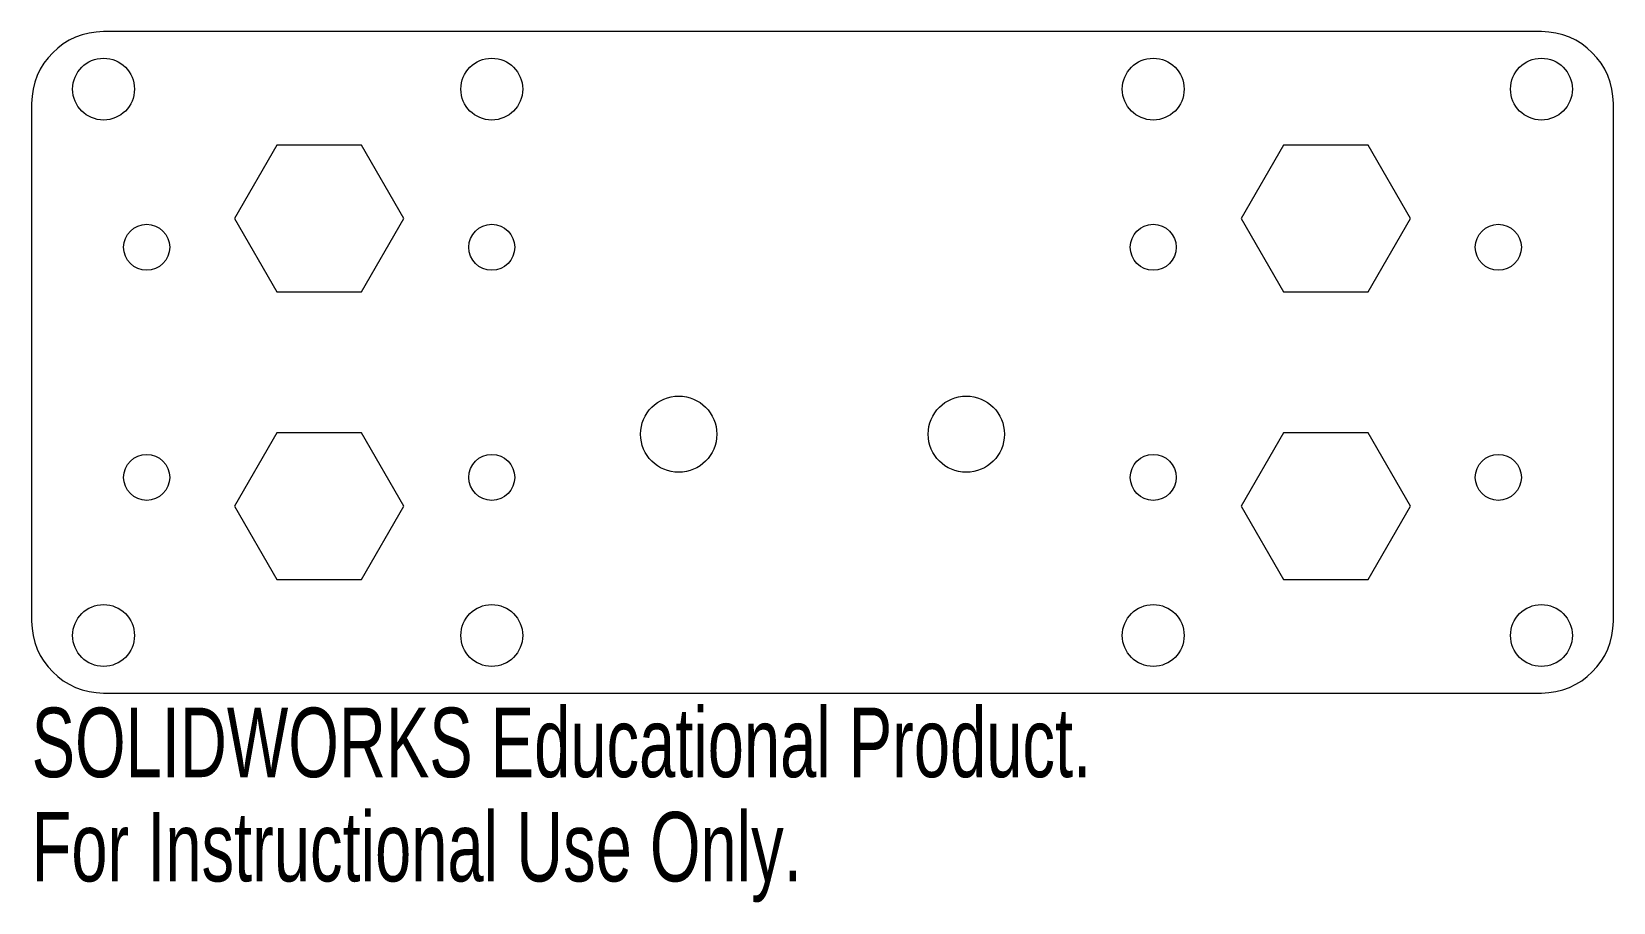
# Model space of a CAD drawing. Header units: millimetres. Extents: x -55 to 55, y -38 to 23.
import ezdxf

# ---------------------------------------------------------------- set-up
doc = ezdxf.new("R2010")
doc.units = ezdxf.units.MM
doc.styles.add('SLDTEXTSTYLE0', font='TXT', dxfattribs={"width": 0.7})

msp = doc.modelspace()

# ---------------------------------------------------------------- linework, layer by layer
at = {"color": 7, "linetype": 'Continuous', "lineweight": 15}
for p, q in [((50, 23), (-50, 23)), ((-55, 18), (-55, -18)), ((55, -18), (55, 18)), ((-37.94, 15.1), (-40.89, 10)), ((-32.06, 15.1), (-37.94, 15.1)), ((-29.11, 10), (-32.06, 15.1)), ((32.06, 15.1), (29.11, 10)), ((37.94, 15.1), (32.06, 15.1)), ((40.89, 10), (37.94, 15.1)), ((-40.89, 10), (-37.94, 4.9)), ((-32.06, 4.9), (-29.11, 10)), ((29.11, 10), (32.06, 4.9)), ((37.94, 4.9), (40.89, 10)), ((-37.94, 4.9), (-32.06, 4.9)), ((32.06, 4.9), (37.94, 4.9)), ((-37.94, -4.9), (-40.89, -10)), ((-32.06, -4.9), (-37.94, -4.9)), ((-29.11, -10), (-32.06, -4.9)), ((32.06, -4.9), (29.11, -10)), ((37.94, -4.9), (32.06, -4.9)), ((40.89, -10), (37.94, -4.9)), ((-40.89, -10), (-37.94, -15.1)), ((-32.06, -15.1), (-29.11, -10)), ((29.11, -10), (32.06, -15.1)), ((37.94, -15.1), (40.89, -10)), ((-37.94, -15.1), (-32.06, -15.1)), ((32.06, -15.1), (37.94, -15.1)), ((-50, -23), (50, -23))]:
    msp.add_line(p, q, dxfattribs=at)
for centre, radius in [((-50, 19), 2.15), ((-23, 19), 2.15), ((23, 19), 2.15), ((50, 19), 2.15), ((-47, 8), 1.6), ((-23, 8), 1.6), ((23, 8), 1.6), ((47, 8), 1.6), ((-10, -5), 2.65), ((10, -5), 2.65), ((-47, -8), 1.6), ((-23, -8), 1.6), ((23, -8), 1.6), ((47, -8), 1.6), ((-50, -19), 2.15), ((-23, -19), 2.15), ((23, -19), 2.15), ((50, -19), 2.15)]:
    msp.add_circle(centre, radius, dxfattribs=at)
for centre, start, end in [((-50, 18), 90, 180), ((50, 18), 0, 90), ((-50, -18), 180, 270), ((50, -18), 270, 0)]:
    msp.add_arc(centre, 5, start, end, dxfattribs=at)

# ---------------------------------------------------------------- texts
at = {"color": 7, "linetype": 'Continuous', "char_height": 4.8336, "attachment_point": 1, "style": 'SLDTEXTSTYLE0'}
for s, insert in [('SOLIDWORKS Educational Product.', (-55, -24.02)), ('For Instructional Use Only.', (-55, -31.27))]:
    msp.add_mtext(s, dxfattribs=dict(at, insert=insert))

doc.saveas('drawing.dxf')
